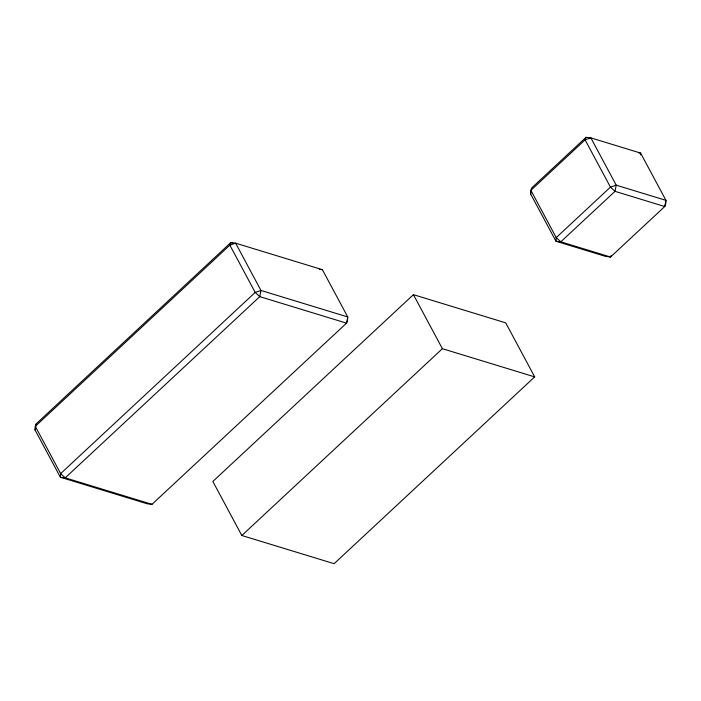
<?xml version="1.0" encoding="UTF-8"?>
<svg xmlns="http://www.w3.org/2000/svg" width="701" height="701" viewBox="0 0 701 701"><rect width="100%" height="100%" fill="white"/><g stroke="black" fill="none" stroke-linecap="round" stroke-linejoin="round"><path stroke-width="1.05" d="M35.05 429.985L35.295 426.331L36.25 423.798L230.795 242.607L235.624 243.177L322.39 269.683L347.74 316.957L347.486 320.611L346.539 323.143L151.986 504.334L147.166 503.765L60.4 477.258L35.05 429.985L36.25 423.798M530.631 193.975L530.876 190.33L531.831 187.798L586.036 137.308L590.864 137.878L640.6 153.072L665.95 200.355L665.705 204L664.75 206.532L610.545 257.022L605.717 256.452L555.981 241.258L530.631 193.975L531.034 191.916M640.477 154.895L640.6 153.072L638.672 152.844M586.036 137.308L585.09 139.841L530.876 190.33L556.226 237.613L560.8 241.827L610.545 257.022L611.176 255.33M413.424 294.665L212.85 481.464L241.827 535.503L334.114 563.692L534.688 376.884L505.719 322.854L413.424 294.665L442.392 348.695L534.688 376.884M241.827 535.503L442.392 348.695M319.498 269.333L322.39 269.683M233.932 243.562L230.795 242.607L229.849 245.14L35.295 426.331L60.645 473.613L65.219 477.837L151.986 504.334M60.645 473.613L60.4 477.258L65.219 477.837L259.773 296.637L260.974 290.459L235.624 243.177L229.849 245.14L255.199 292.413L259.773 296.637L346.539 323.143L347.74 316.957L260.974 290.459L255.199 292.413L60.645 473.613M556.226 237.613L555.981 241.258L560.8 241.827L615.014 191.338L616.214 185.16L590.864 137.878L585.09 139.841L610.44 187.123L615.014 191.338L664.75 206.532L665.95 200.355L616.214 185.16L610.44 187.123L556.226 237.613"/></g></svg>
